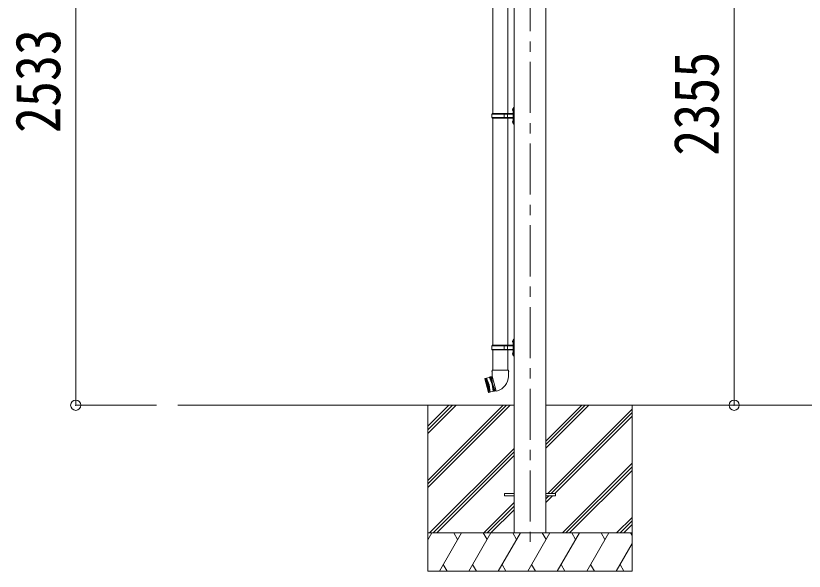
# Model space of a CAD drawing. Units: millimetres at full size, sheet at 1:40. Extents: x -11243 to 11243, y -7760 to 7760.
# Drawn here: x 1152 to 4242, y -5071 to -2896 of the extents above; entities that cross this region are included whole.
import ezdxf
from ezdxf.enums import TextEntityAlignment as Align

# ---------------------------------------------------------------- set-up
doc = ezdxf.new("R2010")
doc.units = ezdxf.units.MM
doc.header["$LTSCALE"] = 40
doc.header["$PDMODE"] = 32
doc.header["$PDSIZE"] = 40
doc.linetypes.add('CHAIN1', pattern=[8, 5, -1, 1, -1])
for name, color, linetype, lineweight in [('0-0_0', 7, 'Continuous', 9), ('0-1_本体', 5, 'CHAIN1', 9), ('0-3_ELV2', 7, 'Continuous', 9), ('0-6_OTH_LINE', 6, 'Continuous', 9), ('0-9_OUTLINE', 7, 'Continuous', 9)]:
    doc.layers.add(name, color=color, linetype=linetype, lineweight=lineweight)
doc.styles.add('ＭＳ ゴシック', font='')
doc.styles.get('ＭＳ ゴシック').set_extended_font_data('MS Gothic')

msp = doc.modelspace()

# ---------------------------------------------------------------- linework, layer by layer
at = {"layer": '0-0_0'}
for p, q in [((1787.23, -4421.06), (3104.76, -4421.06)), ((2767.26, -4421.06), (2767.26, -5071.06)), ((2767.26, -4715.24), (3061.44, -4421.06)), ((2767.26, -4729.38), (3075.59, -4421.06)), ((2767.26, -4743.52), (3089.73, -4421.06)), ((2767.26, -4531.39), (2877.6, -4421.06)), ((2767.26, -4517.25), (2863.45, -4421.06)), ((2767.26, -4503.11), (2849.31, -4421.06)), ((3229.76, -4589.39), (3398.1, -4421.06)), ((3229.76, -4575.25), (3383.95, -4421.06)), ((3229.76, -4561.11), (3369.81, -4421.06)), ((3229.76, -4421.06), (6404.81, -4421.06)), ((3236.44, -4766.56), (3567.26, -4435.74)), ((3567.26, -4421.06), (3567.26, -5071.06)), ((3250.58, -4766.56), (3567.26, -4449.88)), ((3264.73, -4766.56), (3567.26, -4464.03)), ((2773.57, -4921.06), (3104.76, -4589.87)), ((2787.71, -4921.06), (3104.76, -4604.01)), ((2801.86, -4921.06), (3104.76, -4618.16)), ((3294.07, -4921.06), (3567.26, -4647.87)), ((3308.21, -4921.06), (3567.26, -4662.01)), ((3322.36, -4921.06), (3567.26, -4676.16)), ((3229.76, -4801.52), (3255.73, -4775.56)), ((3229.76, -4787.38), (3241.58, -4775.56)), ((3104.76, -4802), (2985.71, -4921.06)), ((2999.85, -4921.06), (3104.76, -4816.15)), ((3013.99, -4921.06), (3104.76, -4830.29)), ((3506.21, -4921.06), (3567.26, -4860)), ((3520.35, -4921.06), (3567.26, -4874.15)), ((3534.49, -4921.06), (3567.26, -4888.29)), ((3567.26, -4921.06), (2767.26, -4921.06)), ((2767.26, -4948.56), (2783.14, -4921.06)), ((2812.01, -5071.06), (2898.61, -4921.06)), ((2883.61, -4947.04), (2868.61, -4921.06)), ((2927.48, -5071.06), (3014.08, -4921.06)), ((2999.08, -4947.04), (2984.08, -4921.06)), ((3042.95, -5071.06), (3129.55, -4921.06)), ((3114.55, -4947.04), (3099.55, -4921.06)), ((3158.42, -5071.06), (3245.02, -4921.06)), ((3230.02, -4947.04), (3215.02, -4921.06)), ((3273.89, -5071.06), (3360.49, -4921.06)), ((3345.49, -4947.04), (3330.49, -4921.06)), ((3389.36, -5071.06), (3475.96, -4921.06)), ((3445.96, -4921.06), (3460.96, -4947.04)), ((3561.43, -4921.06), (3567.26, -4931.16)), ((3504.83, -5071.06), (3567.26, -4962.92)), ((2827.01, -5045.08), (2842.01, -5071.06)), ((2942.48, -5045.08), (2957.48, -5071.06)), ((3057.95, -5045.08), (3072.95, -5071.06)), ((3173.42, -5045.08), (3188.42, -5071.06)), ((3288.89, -5045.08), (3303.89, -5071.06)), ((3404.36, -5045.08), (3419.36, -5071.06)), ((3519.83, -5045.08), (3534.83, -5071.06)), ((2767.26, -5071.06), (3567.26, -5071.06))]:
    msp.add_line(p, q, dxfattribs=at)
at = {"layer": '0-1_本体'}
msp.add_line((3167.26, -1796.24), (3167.26, -4971.67), dxfattribs=at)
at = {"layer": '0-3_ELV2', "color": 4}
for p, q in [((3104.76, -4921.06), (3104.76, -2067.16)), ((3229.76, -2067.16), (3229.76, -4921.06)), ((3067.26, -4766.56), (3104.76, -4766.56)), ((3067.26, -4766.56), (3067.26, -4775.56)), ((3067.26, -4775.56), (3104.76, -4775.56)), ((3229.76, -4766.56), (3267.26, -4766.56)), ((3229.76, -4775.56), (3267.26, -4775.56)), ((3267.26, -4766.56), (3267.26, -4775.56))]:
    msp.add_line(p, q, dxfattribs=at)
at = {"layer": '0-6_OTH_LINE'}
for p, q in [((1387.21, -4421.06), (1387.21, -1888.29)), ((3966.94, -2066.06), (3966.94, -4421.06)), ((1387.21, -4421.06), (1703.45, -4421.06)), ((3966.94, -4421.06), (3326.91, -4421.06))]:
    msp.add_line(p, q, dxfattribs=at)
for p in [(1387.21, -4421.06), (3966.94, -4421.06)]:
    msp.add_point(p, dxfattribs=at)
at = {"layer": '0-9_OUTLINE'}
for p, q in [((3020.91, -2389.06), (3020.91, -3278.56)), ((3080.61, -2389.06), (3080.61, -3278.56)), ((3098.46, -3261.42), (3100.51, -3262.41)), ((3099.73, -3259.41), (3100.36, -3259.41)), ((3099.73, -3259.41), (3099.73, -3267.71)), ((3099.73, -3267.71), (3100.36, -3267.71)), ((3100.36, -3259.41), (3100.76, -3259.81)), ((3100.51, -3262.41), (3101.12, -3263.56)), ((3102.76, -3255.06), (3100.76, -3257.06)), ((3100.76, -3257.06), (3100.76, -3318.06)), ((3102.76, -3255.06), (3102.76, -3320.06)), ((3102.76, -3255.06), (3104.76, -3255.06)), ((3017.76, -3280.56), (3018.76, -3278.56)), ((3017.76, -3294.56), (3017.76, -3280.56)), ((3066.26, -3280.56), (3017.76, -3280.56)), ((3017.76, -3294.56), (3018.76, -3296.56)), ((3066.26, -3294.56), (3017.76, -3294.56)), ((3100.26, -3278.56), (3018.76, -3278.56)), ((3018.76, -3296.56), (3100.26, -3296.56)), ((3020.91, -3296.56), (3020.91, -4186.06)), ((3066.26, -3296.56), (3066.26, -3278.56)), ((3067.01, -3278.56), (3069.01, -3280.56)), ((3067.01, -3296.56), (3069.01, -3294.56)), ((3100.26, -3280.56), (3069.01, -3280.56)), ((3100.26, -3294.56), (3069.01, -3294.56)), ((3079.39, -3280.56), (3077.39, -3278.56)), ((3079.39, -3294.56), (3077.39, -3296.56)), ((3079.39, -3294.56), (3079.39, -3280.56)), ((3080.61, -3296.56), (3080.61, -4186.06)), ((3098.46, -3309.42), (3100.51, -3310.41)), ((3099.73, -3307.41), (3100.36, -3307.41)), ((3099.73, -3307.41), (3099.73, -3315.71)), ((3099.73, -3315.71), (3100.36, -3315.71)), ((3100.36, -3307.41), (3100.36, -3315.71)), ((3100.36, -3307.41), (3100.76, -3307.81)), ((3100.36, -3315.71), (3100.76, -3315.31)), ((3100.51, -3310.41), (3101.12, -3311.56)), ((3100.76, -3318.06), (3102.76, -3320.06)), ((3104.76, -3320.06), (3102.76, -3320.06)), ((3098.46, -4168.92), (3100.51, -4169.91)), ((3099.73, -4166.91), (3100.36, -4166.91)), ((3099.73, -4166.91), (3099.73, -4175.21)), ((3100.36, -4166.91), (3100.76, -4167.31)), ((3100.51, -4169.91), (3101.12, -4171.06)), ((3102.76, -4162.56), (3100.76, -4164.56)), ((3100.76, -4164.56), (3100.76, -4225.56)), ((3102.76, -4162.56), (3102.76, -4227.56)), ((3102.76, -4162.56), (3104.76, -4162.56)), ((3017.76, -4188.06), (3018.76, -4186.06)), ((3017.76, -4202.06), (3017.76, -4188.06)), ((3066.26, -4188.06), (3017.76, -4188.06)), ((3100.26, -4186.06), (3018.76, -4186.06)), ((3066.26, -4204.06), (3066.26, -4186.06)), ((3067.01, -4186.06), (3069.01, -4188.06)), ((3100.26, -4188.06), (3069.01, -4188.06)), ((3079.39, -4188.06), (3077.39, -4186.06)), ((3079.39, -4202.06), (3079.39, -4188.06)), ((3099.73, -4175.21), (3100.36, -4175.21)), ((3017.76, -4202.06), (3018.76, -4204.06)), ((3066.26, -4202.06), (3017.76, -4202.06)), ((3018.76, -4204.06), (3100.26, -4204.06)), ((3020.91, -4204.06), (3020.91, -4283.77)), ((3067.01, -4204.06), (3069.01, -4202.06)), ((3100.26, -4202.06), (3069.01, -4202.06)), ((3079.39, -4202.06), (3077.39, -4204.06)), ((3080.61, -4204.06), (3080.61, -4283.77)), ((3098.46, -4216.92), (3100.51, -4217.91)), ((3099.73, -4214.91), (3100.36, -4214.91)), ((3099.73, -4214.91), (3099.73, -4223.21)), ((3099.73, -4223.21), (3100.36, -4223.21)), ((3100.36, -4214.91), (3100.36, -4223.21)), ((3100.36, -4214.91), (3100.76, -4215.31)), ((3100.36, -4223.21), (3100.76, -4222.81)), ((3100.51, -4217.91), (3101.12, -4219.06)), ((3100.76, -4225.56), (3102.76, -4227.56)), ((3104.76, -4227.56), (3102.76, -4227.56)), ((3019.06, -4283.77), (3017.36, -4288.27)), ((3019.09, -4288.77), (3017.36, -4288.27)), ((3082.46, -4283.77), (3019.06, -4283.77)), ((3019.06, -4283.77), (3019.2, -4307.01)), ((3082.46, -4283.77), (3082.31, -4308.77)), ((2990.48, -4317.29), (2990.83, -4316.68)), ((2990.48, -4317.29), (3004.79, -4370.71)), ((3008.7, -4311.89), (2990.83, -4316.68)), ((3005.41, -4371.06), (2990.83, -4316.68)), ((2994.7, -4315.64), (3009.27, -4370.03)), ((2999.09, -4343.61), (2994.7, -4315.64)), ((2996.63, -4315.13), (3011.2, -4369.51)), ((3006.81, -4341.54), (2996.63, -4315.13)), ((3011.34, -4310.15), (3008.7, -4311.89)), ((3011.34, -4310.15), (3013.27, -4309.63)), ((3026.43, -4366.46), (3011.34, -4310.15)), ((3016.24, -4309.1), (3013.27, -4309.63)), ((3013.27, -4309.63), (3028.36, -4365.95)), ((3019.13, -4308.32), (3016.24, -4309.1)), ((3016.24, -4309.1), (3020.82, -4337.79)), ((3019.2, -4307.01), (3018.81, -4307.11)), ((3018.81, -4307.11), (3034.42, -4365.36)), ((2999.09, -4343.61), (3009.27, -4370.03)), ((3006.81, -4341.54), (3011.2, -4369.51)), ((3031.2, -4364.93), (3020.82, -4337.79)), ((3005.41, -4371.06), (3004.79, -4370.71)), ((3023.28, -4366.27), (3005.41, -4371.06)), ((3026.43, -4366.46), (3023.28, -4366.27)), ((3026.43, -4366.46), (3028.36, -4365.95)), ((3031.2, -4364.93), (3028.36, -4365.95)), ((3034.09, -4364.15), (3031.2, -4364.93)), ((3034.42, -4365.36), (3039.33, -4364.04))]:
    msp.add_line(p, q, dxfattribs=at)
for points in [[(3098.46, -3265.71), (3100.51, -3264.71), (3101.12, -3263.56)], [(3100.36, -3259.41), (3100.36, -3267.71), (3100.76, -3267.31)], [(3098.46, -3313.71), (3100.51, -3312.71), (3101.12, -3311.56)], [(3100.36, -4166.91), (3100.36, -4175.21), (3100.76, -4174.81)], [(3098.46, -4173.21), (3100.51, -4172.21), (3101.12, -4171.06)], [(3098.46, -4221.21), (3100.51, -4220.21), (3101.12, -4219.06)], [(3082.46, -4283.77), (3083.96, -4288.27), (3082.43, -4288.77)], [(3008.7, -4311.89), (3018.89, -4338.31), (3023.28, -4366.27)]]:
    msp.add_lwpolyline(points, dxfattribs=at)
for centre, radius, start, end in [((3104.06, -3263.56), 6, 136.21765, 223.78235), ((3100.26, -3278.06), 0.5, 270, 0), ((3100.26, -3280.06), 0.5, 270, 0), ((3100.26, -3295.06), 0.5, 0, 90), ((3100.26, -3297.06), 0.5, 0, 90), ((3104.06, -3311.56), 6, 136.21765, 223.78235), ((3104.06, -4171.06), 6, 136.21765, 223.78235), ((3100.26, -4185.56), 0.5, 270, 0), ((3100.26, -4187.56), 0.5, 270, 0), ((3104.06, -4219.06), 6, 136.21765, 223.78235), ((3100.26, -4202.56), 0.5, 0, 90), ((3100.26, -4204.56), 0.5, 0, 90), ((3024.32, -4308.02), 58, 285, 359.65623)]:
    msp.add_arc(centre, radius, start, end, dxfattribs=at)

# ---------------------------------------------------------------- texts
at = {"layer": '0-6_OTH_LINE', "color": 7, "style": 'ＭＳ ゴシック', "width": 0.85}
for s, p in [('2533', (1379.21, -3354.68)), ('2355', (3958.94, -3443.56))]:
    msp.add_text(s, height=176, rotation=90, dxfattribs=at).set_placement(p, align=Align.BOTTOM_LEFT)

doc.saveas('drawing.dxf')
